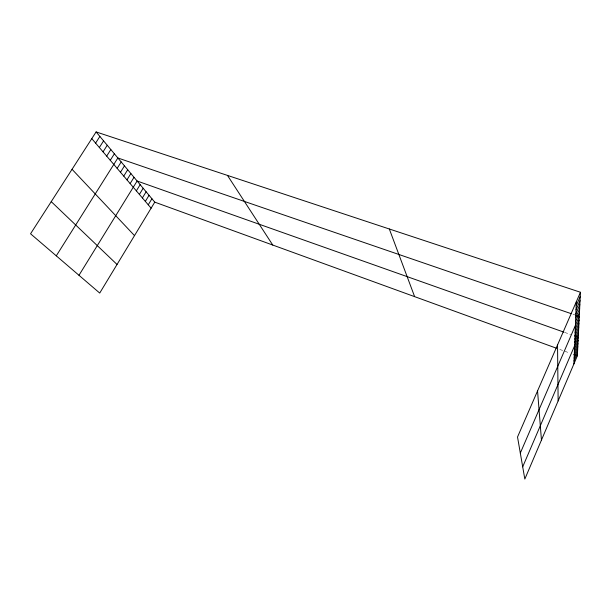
<?xml version="1.0" encoding="UTF-8"?>
<svg xmlns="http://www.w3.org/2000/svg" width="611" height="611" viewBox="0 0 611 611"><rect width="100%" height="100%" fill="white"/><g stroke="black" fill="none" stroke-linecap="round" stroke-linejoin="round"><path stroke-width="0.46" stroke-dasharray="3.06 2.29" d="M572.988 314.268L574.783 314.886M564.747 332.437L570.636 334.523M559.783 349.431L568.535 352.616"/><path stroke-width="0.92" d="M573.912 363.919L576.349 301.689M580.45 292.257L517.525 437.002L524.826 479.077L577.357 355.823L580.45 292.257L96.103 131.923L30.55 233.784L99.723 293.066L154.766 202.142L96.103 131.923M574.5 348.889L578.105 340.472M574.378 352.005L577.953 343.649M574.256 355.067L577.8 346.781M574.141 358.069L577.647 349.851M574.019 361.017L577.502 352.86M575.012 335.829L578.754 327.129M574.882 339.189L578.586 330.559M574.752 342.488L578.426 333.927M522.703 466.842L578.266 337.226L574.875 336.027M575.57 321.615L579.457 312.603M520.312 453.079L579.274 316.429L575.684 315.192M575.279 328.917L579.098 320.065M575.142 332.407L578.923 323.631M576.188 305.844L580.244 296.503M576.028 309.914L580.045 300.658M575.868 313.894L579.847 304.721M575.715 317.796L579.648 308.708M148.252 204.8L151.933 198.743M145.342 201.386L149.053 195.299M142.386 197.926L146.128 191.801M136.352 190.861L140.163 184.659M139.392 194.42L143.165 188.257M78.979 275.294L137.116 181.009L563.907 332.14M130.143 183.583L134.023 177.312M126.973 179.863L130.884 173.555M123.75 176.09L127.699 169.743M120.482 172.256L124.468 165.871M117.159 168.369L121.192 161.946M56.281 255.841L117.862 157.966L571.193 313.649M110.27 160.296L114.379 153.796M106.688 156.103L110.835 149.558M103.053 151.841L107.238 145.25M99.356 147.511L103.587 140.881M95.599 143.111L99.876 136.436M154.766 202.142L556.316 348.171M573.828 354.54L577.357 355.823M51.232 201.638L117.037 264.471M72.045 169.3L134.504 235.609M91.78 138.636L151.123 208.16M227.475 175.41L272.758 245.049M389.322 228.988L414.625 296.64M537.55 390.933L541.453 440.073M557.538 344.948L558.133 400.931"/></g></svg>
